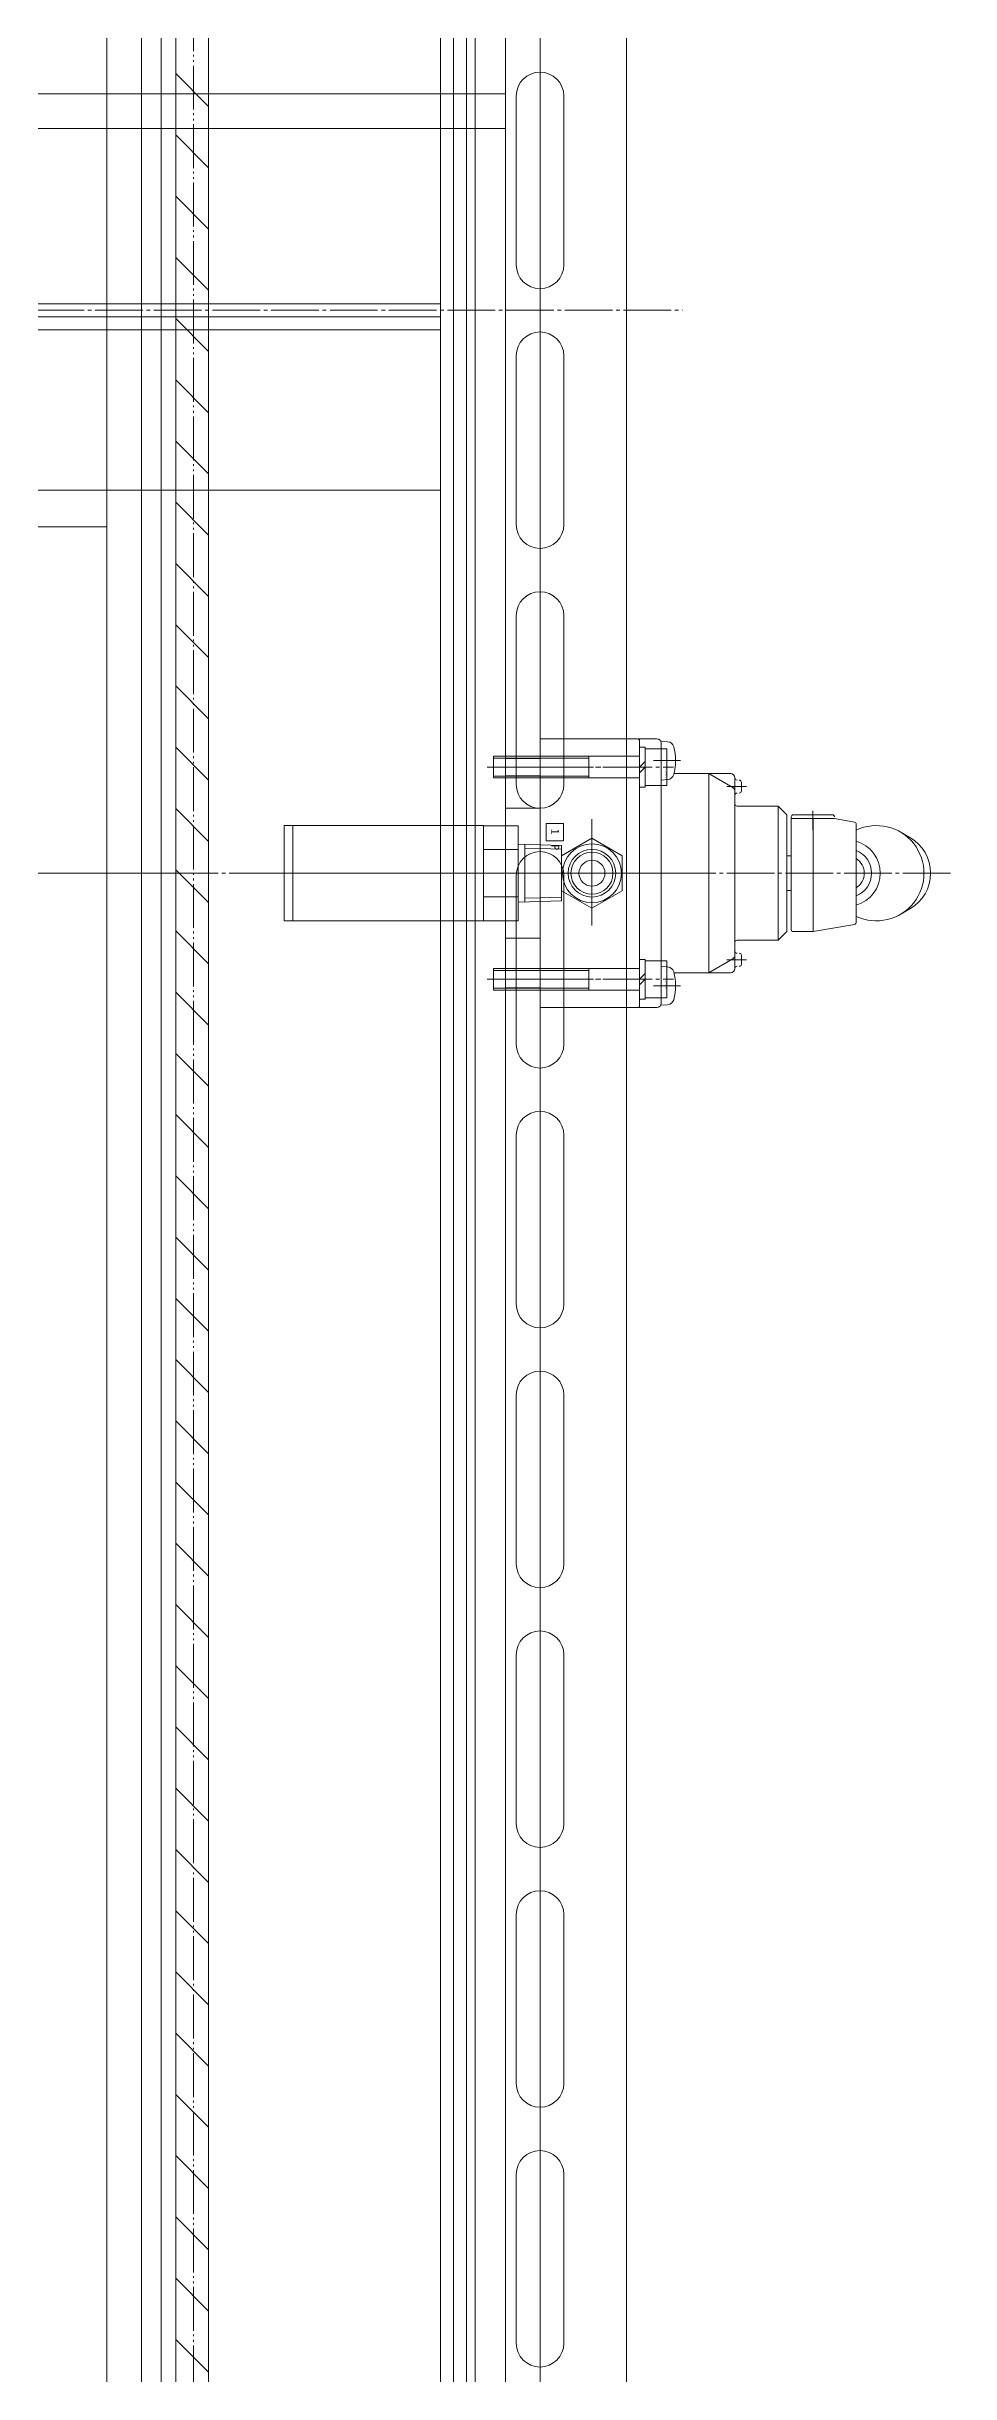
# Model space of a CAD drawing. Units: millimetres at full size. Extents: x -21196 to 21204, y -11807 to 11807.
# Drawn here: x -6723 to -6515, y -2777 to -2239 of the extents above; entities that cross this region are included whole.
import ezdxf
from ezdxf.enums import TextEntityAlignment as Align

# ---------------------------------------------------------------- set-up
doc = ezdxf.new("R2010")
doc.units = ezdxf.units.MM
doc.header["$LTSCALE"] = 0.5
doc.linetypes.add('USER3', pattern=[26.999999, 20.299999, -1.7, 0.8, -1.7, 0.8, -1.7])
doc.linetypes.add('USER4', pattern=[27.1, 22, -1.7, 1.7, -1.7])
doc.layers.add('1-0_設備-5(241129配置図菊池追記(立面図).jww)(機器配置図 260128.dwg)', color=7, linetype='Continuous', lineweight=9)
doc.styles.add('ＭＳ ゴシック', font='')
doc.styles.get('ＭＳ ゴシック').set_extended_font_data('MS Gothic')

msp = doc.modelspace()

# ---------------------------------------------------------------- linework, layer by layer
at = {"layer": '1-0_設備-5(241129配置図菊池追記(立面図).jww)(機器配置図 260128.dwg)'}
for p, q in [((-6701.5215, -3430.1471), (-6701.5215, -1430.1471)), ((-6617.5215, -3430.1471), (-6617.5215, -1430.1471)), ((-6709.5215, -1437.1471), (-6709.5215, -3423.1471)), ((-6697.0215, -3420.1471), (-6697.0215, -1440.1471)), ((-6693.6215, -3420.1471), (-6693.6215, -1440.1471)), ((-6632.5215, -2994.1471), (-6632.5215, -1606.1471)), ((-6629.5215, -2994.1471), (-6629.5215, -1606.1471)), ((-6626.5215, -1635.1471), (-6626.5215, -2965.1471)), ((-6624.5215, -1635.1471), (-6624.5215, -2965.1471)), ((-6589.5215, -2959.1471), (-6589.5215, -1641.1471)), ((-6686.0215, -2253.0887), (-6693.6215, -2245.4887)), ((-7234.5215, -2250.1471), (-6617.5215, -2250.1471)), ((-6615.0215, -2250.6471), (-6615.0215, -2289.6471)), ((-6604.0215, -2289.6471), (-6604.0215, -2250.6471)), ((-7234.5215, -2258.1471), (-6617.5215, -2258.1471)), ((-6686.0215, -2267.2308), (-6693.6215, -2259.6308)), ((-6686.0215, -2281.373), (-6693.6215, -2273.773)), ((-6686.0215, -2295.5151), (-6693.6215, -2287.9151)), ((-6632.5215, -2298.6471), (-7326.5215, -2298.6471)), ((-7326.5215, -2304.6471), (-6632.5215, -2304.6471)), ((-6686.0215, -2309.6572), (-6693.6215, -2302.0572)), ((-6615.0215, -2310.6471), (-6615.0215, -2349.6471)), ((-6604.0215, -2349.6471), (-6604.0215, -2310.6471)), ((-6686.0215, -2323.7994), (-6693.6215, -2316.1994)), ((-6686.0215, -2337.9415), (-6693.6215, -2330.3415)), ((-7326.5215, -2341.6471), (-6632.5215, -2341.6471)), ((-6686.0215, -2352.0837), (-6693.6215, -2344.4837)), ((-7234.5215, -2350.1471), (-6709.5215, -2350.1471)), ((-6686.0215, -2366.2258), (-6693.6215, -2358.6258)), ((-6686.0215, -2380.3679), (-6693.6215, -2372.7679)), ((-6615.0215, -2370.6471), (-6615.0215, -2409.6471)), ((-6604.0215, -2409.6471), (-6604.0215, -2370.6471)), ((-6686.0215, -2394.5101), (-6693.6215, -2386.9101)), ((-6686.0215, -2408.6522), (-6693.6215, -2401.0522)), ((-6582.5215, -2399.1472), (-6586.8216, -2399.1472)), ((-6586.5215, -2461.1471), (-6586.5215, -2399.1472)), ((-6585.2215, -2401.0471), (-6586.5215, -2401.0471)), ((-6586.5215, -2401.0471), (-6586.5215, -2410.2471)), ((-6585.2215, -2401.0471), (-6585.2215, -2410.2471)), ((-6581.5215, -2460.1472), (-6581.5215, -2400.1472)), ((-6580.0599, -2399.7751), (-6581.5214, -2399.6472)), ((-6620.2215, -2403.1471), (-6586.5215, -2403.1471)), ((-6620.2215, -2403.1471), (-6620.2215, -2408.1471)), ((-6620.2215, -2403.5801), (-6598.2215, -2403.5801)), ((-6609.5215, -2403.1471), (-6617.5215, -2403.1471)), ((-6609.5215, -2403.6471), (-6617.5215, -2403.6471)), ((-6598.2215, -2403.1471), (-6598.2215, -2408.1471)), ((-6586.5215, -2405.6471), (-6585.2215, -2404.3471)), ((-6585.2215, -2405.6471), (-6586.5215, -2406.9471)), ((-6565.5215, -2407.1472), (-6578.6026, -2407.1472)), ((-6570.5829, -2407.184), (-6570.5829, -2453.1104)), ((-6570.3511, -2407.2811), (-6565.0209, -2410.3584)), ((-6620.2215, -2407.7141), (-6598.2215, -2407.7141)), ((-6620.2215, -2408.1471), (-6586.5215, -2408.1471)), ((-6609.5215, -2407.6471), (-6617.5215, -2407.6471)), ((-6609.5215, -2408.1471), (-6617.5215, -2408.1471)), ((-6586.5215, -2410.2471), (-6585.2215, -2410.2471)), ((-6580.0598, -2408.5192), (-6581.5213, -2408.6471)), ((-6564.5215, -2408.1472), (-6564.5215, -2452.1471)), ((-6563.0215, -2411.1472), (-6563.0215, -2409.1472)), ((-6686.0215, -2422.7943), (-6693.6215, -2415.1943)), ((-6609.5215, -2415.1471), (-6617.5215, -2415.1471)), ((-6554.5225, -2414.6472), (-6564.0215, -2414.6472)), ((-6554.5229, -2445.6471), (-6554.5229, -2414.6472)), ((-6554.5226, -2414.6479), (-6552.5218, -2416.6487)), ((-6552.5215, -2443.6462), (-6552.5215, -2416.6479)), ((-6551.5215, -2417.1472), (-6551.5215, -2430.1472)), ((-6541.5214, -2417.5293), (-6551.5214, -2417.5292)), ((-6542.0215, -2416.6472), (-6551.0215, -2416.6472)), ((-6546.4795, -2417.529), (-6546.4795, -2443.6396)), ((-6536.9348, -2418.3379), (-6541.5217, -2417.5291)), ((-6668.5775, -2419.1471), (-6622.5775, -2419.1471)), ((-6668.5775, -2419.1471), (-6668.5775, -2441.1471)), ((-6666.5775, -2419.1471), (-6666.5775, -2441.1471)), ((-6622.5775, -2419.1471), (-6622.5775, -2441.1471)), ((-6614.5775, -2423.4441), (-6609.5215, -2423.6019)), ((-6613.0085, -2423.4931), (-6613.0085, -2436.8011)), ((-6609.5215, -2436.6924), (-6609.5215, -2423.6019)), ((-6608.1216, -2418.6472), (-6608.1216, -2422.6472)), ((-6604.1216, -2418.6472), (-6608.1216, -2418.6472)), ((-6536.5215, -2441.4643), (-6536.5215, -2418.83)), ((-6524.1291, -2421.9054), (-6526.399, -2420.6041)), ((-6622.5775, -2424.6621), (-6614.5775, -2424.6621)), ((-6613.0085, -2424.3491), (-6609.5215, -2424.4579)), ((-6609.5215, -2424.4579), (-6604.5775, -2424.6121)), ((-6552.5215, -2426.1472), (-6551.5215, -2426.1472)), ((-6841.0215, -2430.1471), (-6686.0215, -2430.1471)), ((-6689.5215, -2430.1471), (-6739.5215, -2430.1471)), ((-6686.0215, -2436.9365), (-6693.6215, -2429.3365)), ((-6609.5215, -2430.1471), (-6617.5215, -2430.1471)), ((-6615.0215, -2430.6471), (-6615.0215, -2469.6471)), ((-6604.0215, -2469.6471), (-6604.0215, -2430.6471)), ((-6551.5215, -2434.1472), (-6552.5215, -2434.1472)), ((-6551.5215, -2430.1472), (-6551.5215, -2443.1472)), ((-6622.5775, -2435.6321), (-6614.5775, -2435.6321)), ((-6614.5775, -2436.8501), (-6609.5215, -2436.6924)), ((-6613.0085, -2435.9451), (-6609.5215, -2435.8364)), ((-6609.5215, -2435.8364), (-6604.5775, -2435.6821)), ((-6609.5215, -2436.6924), (-6604.5775, -2436.5381)), ((-6524.1291, -2438.3889), (-6526.399, -2439.6902)), ((-6686.0215, -2451.0786), (-6693.6215, -2443.4786)), ((-6668.5775, -2441.1471), (-6622.5775, -2441.1471)), ((-6622.5775, -2441.1171), (-6614.5775, -2441.1171)), ((-6609.5215, -2445.1471), (-6617.5215, -2445.1471)), ((-6554.5228, -2445.6478), (-6552.5218, -2443.6468)), ((-6546.5652, -2443.6471), (-6551.0215, -2443.6471)), ((-6546.4786, -2443.6394), (-6536.9349, -2441.9566)), ((-6585.2215, -2450.0471), (-6586.5215, -2450.0471)), ((-6586.5215, -2450.0471), (-6586.5215, -2459.2471)), ((-6585.2215, -2450.0471), (-6585.2215, -2459.2471)), ((-6570.3517, -2453.0127), (-6565.0217, -2449.9355)), ((-6554.5229, -2445.6471), (-6564.0215, -2445.6471)), ((-6563.0215, -2449.1471), (-6563.0215, -2451.1471)), ((-6620.2215, -2452.1471), (-6586.5215, -2452.1471)), ((-6620.2215, -2452.1471), (-6620.2215, -2457.1471)), ((-6620.2215, -2452.5801), (-6598.2215, -2452.5801)), ((-6609.5215, -2452.1471), (-6617.5215, -2452.1471)), ((-6609.5215, -2452.6471), (-6617.5215, -2452.6471)), ((-6598.2215, -2452.1471), (-6598.2215, -2457.1471)), ((-6586.5215, -2454.6471), (-6585.2215, -2453.3471)), ((-6585.2215, -2454.6471), (-6586.5215, -2455.9471)), ((-6580.0598, -2451.7751), (-6581.5212, -2451.6473)), ((-6565.5215, -2453.1471), (-6578.6026, -2453.1471)), ((-6686.0215, -2465.2207), (-6693.6215, -2457.6207)), ((-6620.2215, -2456.7141), (-6598.2215, -2456.7141)), ((-6620.2215, -2457.1471), (-6586.5215, -2457.1471)), ((-6609.5215, -2456.6471), (-6617.5215, -2456.6471)), ((-6609.5215, -2457.1471), (-6617.5215, -2457.1471)), ((-6609.5215, -2461.1471), (-6587.0213, -2461.1471)), ((-6582.5215, -2461.1472), (-6586.8216, -2461.1472)), ((-6586.5215, -2459.2471), (-6585.2215, -2459.2471)), ((-6580.0597, -2460.5192), (-6581.5212, -2460.647)), ((-6686.0215, -2479.3629), (-6693.6215, -2471.7629)), ((-6686.0215, -2493.505), (-6693.6215, -2485.905)), ((-6615.0215, -2490.6471), (-6615.0215, -2529.6471)), ((-6604.0215, -2529.6471), (-6604.0215, -2490.6471)), ((-6686.0215, -2507.6471), (-6693.6215, -2500.0471)), ((-6686.0215, -2521.7893), (-6693.6215, -2514.1893)), ((-6686.0215, -2535.9314), (-6693.6215, -2528.3314)), ((-6686.0215, -2550.0736), (-6693.6215, -2542.4736)), ((-6615.0215, -2550.6471), (-6615.0215, -2589.6471)), ((-6604.0215, -2589.6471), (-6604.0215, -2550.6471)), ((-6686.0215, -2564.2157), (-6693.6215, -2556.6157)), ((-6686.0215, -2578.3578), (-6693.6215, -2570.7578)), ((-6686.0215, -2592.5), (-6693.6215, -2584.9)), ((-6686.0215, -2606.6421), (-6693.6215, -2599.0421)), ((-6615.0215, -2610.6471), (-6615.0215, -2649.6471)), ((-6604.0215, -2649.6471), (-6604.0215, -2610.6471)), ((-6686.0215, -2620.7842), (-6693.6215, -2613.1842)), ((-6686.0215, -2634.9264), (-6693.6215, -2627.3264)), ((-6686.0215, -2649.0685), (-6693.6215, -2641.4685)), ((-6686.0215, -2663.2106), (-6693.6215, -2655.6106)), ((-6686.0215, -2677.3528), (-6693.6215, -2669.7528)), ((-6615.0215, -2670.6471), (-6615.0215, -2709.6471)), ((-6604.0215, -2709.6471), (-6604.0215, -2670.6471)), ((-6686.0215, -2691.4949), (-6693.6215, -2683.8949)), ((-6686.0215, -2705.637), (-6693.6215, -2698.037)), ((-6686.0215, -2719.7792), (-6693.6215, -2712.1792)), ((-6686.0215, -2733.9213), (-6693.6215, -2726.3213)), ((-6615.0215, -2730.6471), (-6615.0215, -2769.6471)), ((-6604.0215, -2769.6471), (-6604.0215, -2730.6471)), ((-6686.0215, -2748.0635), (-6693.6215, -2740.4635)), ((-6686.0215, -2762.2056), (-6693.6215, -2754.6056)), ((-6686.0215, -2776.3477), (-6693.6215, -2768.7477))]:
    msp.add_line(p, q, dxfattribs=at)
at = {"layer": '1-0_設備-5(241129配置図菊池追記(立面図).jww)(機器配置図 260128.dwg)', "linetype": 'USER4'}
for p, q in [((-7335.5033, -2300.1471), (-6576.657, -2300.1471)), ((-6621.7215, -2405.6471), (-6578.7215, -2405.6471)), ((-6605.4462, -2405.6471), (-6621.4886, -2405.6471)), ((-6584.0257, -2405.6471), (-6612.9143, -2405.6471)), ((-6577.1198, -2404.1472), (-6583.292, -2404.1472)), ((-6561.813, -2410.1472), (-6566.3519, -2410.1472)), ((-6597.5215, -2417.6509), (-6597.5215, -2442.6434)), ((-6546.5215, -2420.2027), (-6546.5215, -2415.7685)), ((-6597.5215, -2439.7022), (-6597.5215, -2420.5922)), ((-9350.6557, -2430.1471), (-6572.3632, -2430.1471)), ((-9350.6557, -2430.1471), (-6572.3632, -2430.1471)), ((-9350.6557, -2430.1471), (-6572.3632, -2430.1471)), ((-6671.8435, -2430.1471), (-6604.5775, -2430.1471)), ((-6514.7636, -2430.1472), (-6609.5215, -2430.1472)), ((-6607.0765, -2430.1472), (-6587.9665, -2430.1472)), ((-6561.813, -2450.1471), (-6566.3519, -2450.1471)), ((-6621.7215, -2454.6471), (-6578.7215, -2454.6471)), ((-6605.4462, -2454.6471), (-6621.4886, -2454.6471)), ((-6584.0257, -2454.6471), (-6612.9143, -2454.6471)), ((-6577.1198, -2456.1471), (-6583.292, -2456.1471))]:
    msp.add_line(p, q, dxfattribs=at)
at = {"layer": '1-0_設備-5(241129配置図菊池追記(立面図).jww)(機器配置図 260128.dwg)'}
for points in [[(-6609.5215, -1430.1471), (-6709.5215, -1430.1471), (-6709.5215, -3430.1471), (-6609.5215, -3430.1471)], [(-6841.0215, -3419.1471), (-6841.0215, -1441.1471), (-6840.0215, -1440.1471), (-6687.0215, -1440.1471), (-6686.0215, -1441.1471), (-6686.0215, -3419.1471), (-6687.0215, -3420.1471), (-6840.0215, -3420.1471)], [(-6597.5215, -2422.0642), (-6604.5215, -2426.1057), (-6604.5215, -2434.1886), (-6597.5215, -2438.2301), (-6590.5215, -2434.1886), (-6590.5215, -2426.1057)]]:
    msp.add_lwpolyline(points, close=True, dxfattribs=at)
for points in [[(-6709.5215, -3423.1471), (-6709.5215, -3430.1471), (-6609.5215, -3430.1471), (-6609.5215, -1430.1471), (-6709.5215, -1430.1471), (-6709.5215, -1437.1471)], [(-6595.5215, -1635.1471), (-6629.5215, -1635.1471), (-6629.5215, -2965.1471)], [(-7326.5215, -2301.6471), (-6632.5215, -2301.6471), (-7326.5215, -2301.6471)], [(-6609.5215, -2461.1471), (-6609.5215, -2399.1472), (-6587.0213, -2399.1472)], [(-6585.2215, -2409.8971), (-6580.2215, -2409.8971), (-6580.2215, -2401.3971), (-6585.2215, -2401.3971)], [(-6622.5775, -2419.1771), (-6614.5775, -2419.1771), (-6614.5775, -2441.1171)], [(-6609.5215, -2423.6019), (-6604.5775, -2423.7561), (-6604.5775, -2436.5381)], [(-6604.1216, -2418.6472), (-6604.1216, -2422.6472), (-6608.1216, -2422.6472)], [(-6585.2215, -2458.8971), (-6580.2215, -2458.8971), (-6580.2215, -2450.3971), (-6585.2215, -2450.3971)]]:
    msp.add_lwpolyline(points, dxfattribs=at)
at = {"layer": '1-0_設備-5(241129配置図菊池追記(立面図).jww)(機器配置図 260128.dwg)', "linetype": 'USER3'}
msp.add_lwpolyline([(-6704.5215, -1445.1471), (-6691.5215, -1445.1471), (-6689.5215, -1447.1471), (-6689.5215, -3413.1471)], dxfattribs=at)
msp.add_lwpolyline([(-8995.3229, -1480.1471), (-6686.0215, -1480.1471), (-6686.0215, -3380.1471), (-8995.3229, -3380.1471)], close=True, dxfattribs=at)
at = {"layer": '1-0_設備-5(241129配置図菊池追記(立面図).jww)(機器配置図 260128.dwg)'}
for radius in [6.8, 5.5, 4.85, 3]:
    msp.add_circle((-6597.5215, -2430.1472), radius, dxfattribs=at)
for centre, radius, start, end in [((-6609.5215, -2250.6471), 5.5, 0, 180), ((-6609.5215, -2289.6471), 5.5, 180, 0), ((-6609.5215, -2310.6471), 5.5, 0, 180), ((-6609.5215, -2349.6471), 5.5, 180, 0), ((-6609.5215, -2370.6471), 5.5, 0, 180), ((-6587.0213, -2399.6472), 0.5, 0, 90), ((-6582.5215, -2400.1472), 1, 0, 90), ((-6580.1994, -2401.3688), 1.6, 15.494, 85), ((-6590.2215, -2404.1472), 12, 344.506, 15.494), ((-6580.1994, -2406.9255), 1.6, 275, 344.506), ((-6570.8516, -2408.1472), 1, 60, 90), ((-6565.5215, -2408.1472), 1, 0, 90), ((-6609.5215, -2409.6471), 5.5, 180, 0), ((-6565.5215, -2411.2245), 1, 0, 60), ((-6564.0215, -2408.1472), 0.5, 180, 270), ((-6564.0215, -2412.1472), 0.5, 90, 180), ((-6563.5215, -2409.1472), 0.5, 0, 90), ((-6563.5215, -2411.1472), 0.5, 270, 0), ((-6564.0215, -2414.1472), 0.5, 180, 270), ((-6551.0215, -2417.1472), 0.5, 90, 180), ((-6542.0215, -2417.1472), 0.5, 0, 90), ((-6537.0215, -2418.83), 0.5, 0, 80), ((-6538.6487, -2430.1472), 7.67, 286.101, 73.899), ((-6531.8699, -2430.1472), 11, 244.984, 115.016), ((-6528.8541, -2430.1472), 9.5, 299.825, 60.175), ((-6609.5215, -2430.6471), 5.5, 0, 180), ((-6538.6487, -2430.1472), 5.67, 292.035, 67.965), ((-6538.6487, -2430.1472), 4, 302.127, 57.873), ((-6551.0215, -2443.1471), 0.5, 180, 270), ((-6546.5654, -2443.1471), 0.5, 270, 280), ((-6537.0215, -2441.4643), 0.5, 280, 359.999), ((-6565.5215, -2449.0697), 1, 300, 0), ((-6564.0215, -2446.1471), 0.5, 90, 180), ((-6564.0215, -2448.1471), 0.5, 180, 270), ((-6563.5215, -2449.1471), 0.5, 0, 90), ((-6580.1994, -2453.3688), 1.6, 15.494, 85), ((-6590.2215, -2456.1471), 12, 344.506, 15.494), ((-6570.8516, -2452.1471), 1, 270, 300), ((-6565.5215, -2452.1471), 1, 270, 0), ((-6564.0215, -2452.1471), 0.5, 90, 180), ((-6563.5215, -2451.1471), 0.5, 270, 0), ((-6587.0213, -2460.6471), 0.5, 278.576, 0), ((-6582.5215, -2460.1471), 1, 270, 0), ((-6580.1994, -2458.9255), 1.6, 275, 344.506), ((-6609.5215, -2469.6471), 5.5, 180, 0), ((-6609.5215, -2490.6471), 5.5, 0, 180), ((-6609.5215, -2529.6471), 5.5, 180, 0), ((-6609.5215, -2550.6471), 5.5, 0, 180), ((-6609.5215, -2589.6471), 5.5, 180, 0), ((-6609.5215, -2610.6471), 5.5, 0, 180), ((-6609.5215, -2649.6471), 5.5, 180, 0), ((-6609.5215, -2670.6471), 5.5, 0, 180), ((-6609.5215, -2709.6471), 5.5, 180, 0), ((-6609.5215, -2730.6471), 5.5, 0, 180), ((-6609.5215, -2769.6471), 5.5, 180, 0)]:
    msp.add_arc(centre, radius, start, end, dxfattribs=at)

# ---------------------------------------------------------------- texts
at = {"layer": '1-0_設備-5(241129配置図菊池追記(立面図).jww)(機器配置図 260128.dwg)', "style": 'ＭＳ ゴシック'}
for s, height, rotation, p in [('CS-M5x35L,SW', 0.2203, 270, (-6580.5609, -2406.02)), ('1', 1.848, 270.1, (-6607.4932, -2419.9353)), ('P', 1.848, 270.1, (-6607.489, -2423.5411)), ('CS-M5x35L,SW', 0.2203, 270, (-6580.5609, -2455.02))]:
    msp.add_text(s, height=height, rotation=rotation, dxfattribs=at).set_placement(p, align=Align.BOTTOM_LEFT)

doc.saveas('drawing.dxf')
